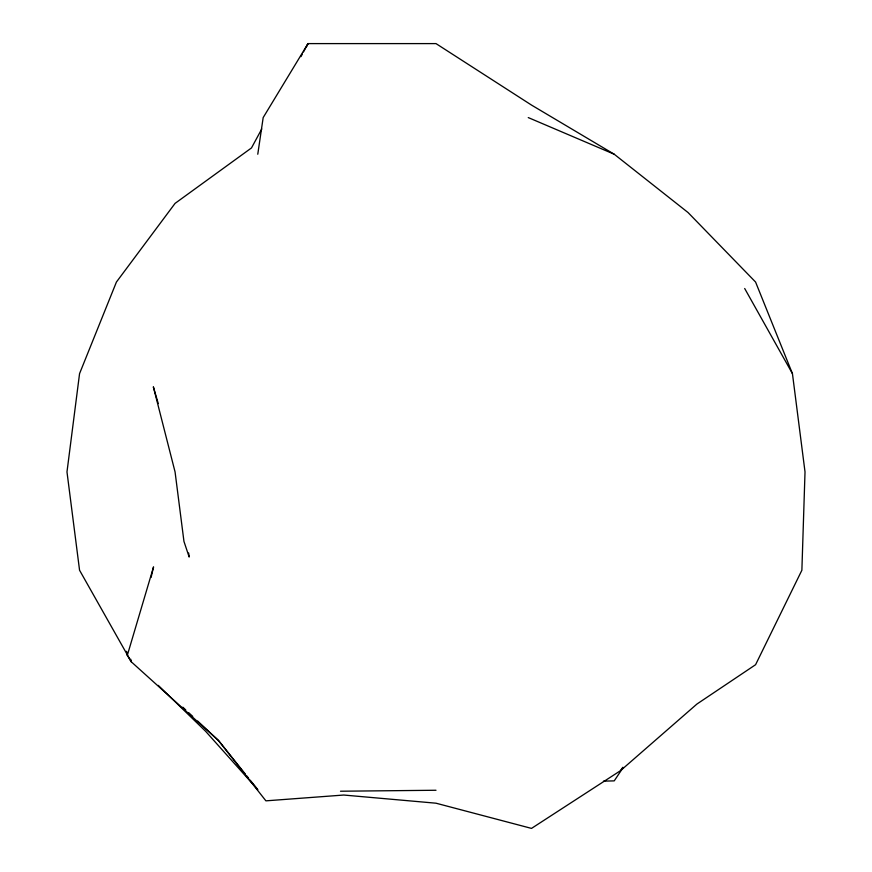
<?xml version="1.0" encoding="UTF-8"?>
<svg xmlns="http://www.w3.org/2000/svg" width="872" height="872" viewBox="0 0 872 872"><rect width="100%" height="100%" fill="white"/><g stroke="black" fill="none" stroke-linecap="round" stroke-linejoin="round"><path stroke-width="1.31" d="M257.774 154.235L263.18 117.578L308.001 43.6L436 43.6L531.506 105.076L614.226 154.235L688.041 212.528L755.577 282.038L792.441 373.63L805.019 471.926L801.88 570.234L755.577 664.715L696.935 704.042L620.515 770.663L531.506 828.4L436 803.199L343.742 795.035L265.895 800.845L218.469 740.481L197.661 721.057M151.085 577.428L153.559 566.876L127.312 655.352L131.291 661.826L218.469 740.481L245.228 773.944M306.879 46.063L308.001 43.6L303.5 51.895M261.764 128.969L251.485 147.935L175.065 203.383L116.423 282.038L79.559 373.63L66.981 471.926L79.559 570.234L131.291 661.826L130.735 659.188M300.938 56.636L302.224 54.271M623.186 767.458L614.226 780.876L603.479 781.138M620.515 770.663L622.772 767.316M340.494 791.22L436 790.261M528.258 117.578L614.226 154.235M182.804 707.17L185.769 709.95M188.744 712.729L192.712 716.424M158.268 685.37L205.661 731.336L257.774 789.629L250.253 780.222M246.907 776.036L248.575 778.129M744.688 288.501L792.441 373.63M158.257 403.573L153.341 386.808L175.065 471.926L183.959 541.436L189.17 557.055L188.646 553.001M126.582 651.34L127.312 655.352"/></g></svg>
